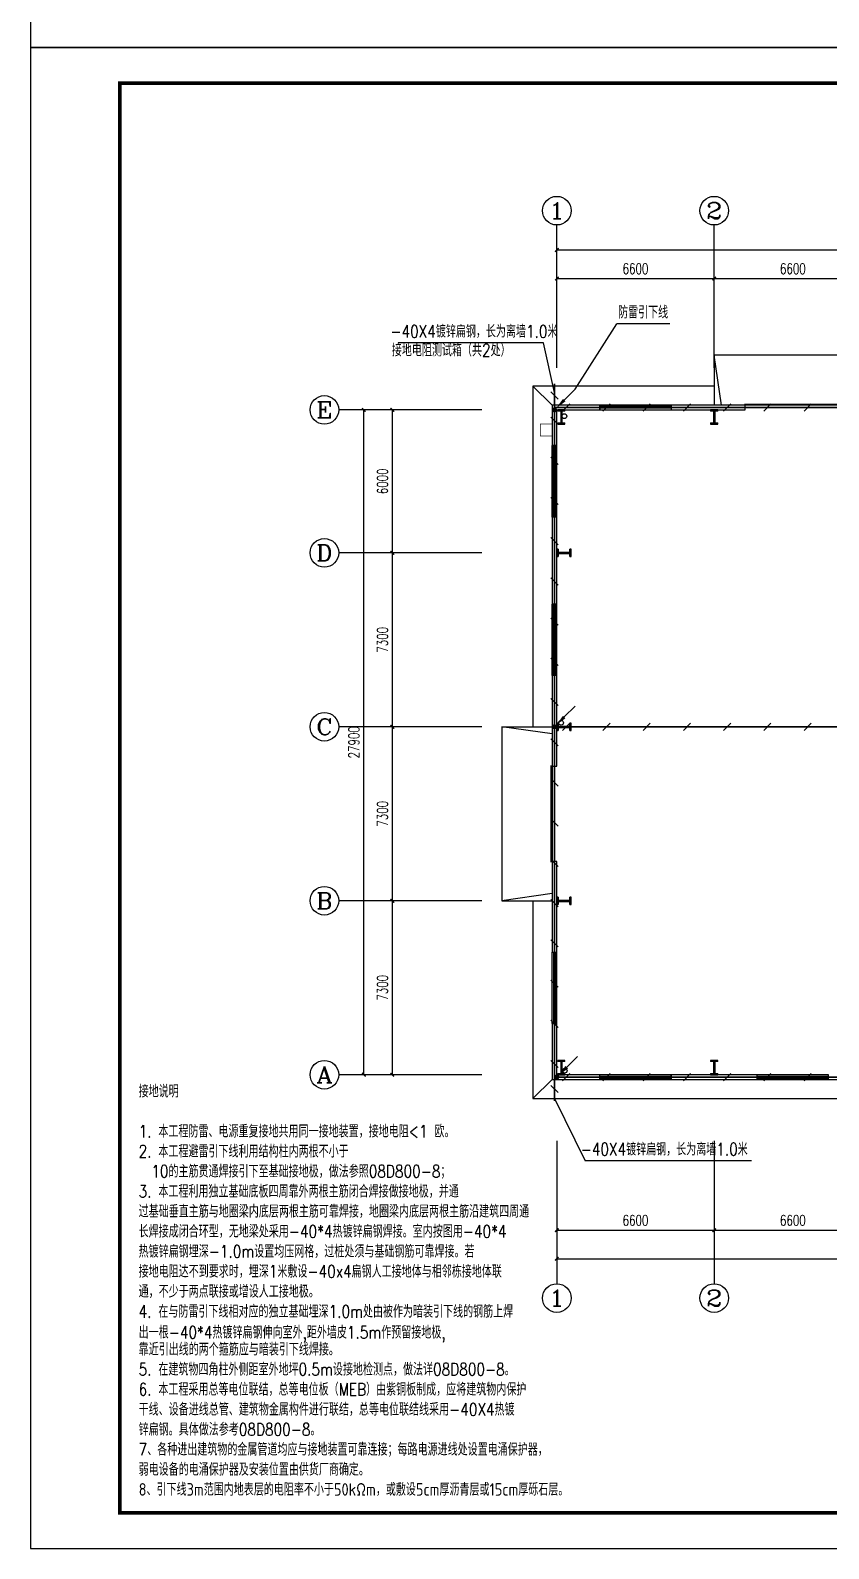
# Model space of a CAD drawing. Extents: x 185245 to 1992634, y -19957 to 755165.
# Drawn here: x 1845574 to 1879056, y 311674 to 375386 of the extents above; entities that cross this region are included whole.
import ezdxf
from ezdxf.enums import TextEntityAlignment as Align

# ---------------------------------------------------------------- set-up
doc = ezdxf.new("R2010")
doc.units = 0
doc.header["$LTSCALE"] = 1000
doc.header["$MEASUREMENT"] = 0
doc.linetypes.add('CENTER2', pattern=[1.125, 0.75, -0.125, 0.125, -0.125])
doc.linetypes.add('DASH', pattern=[0.35, 0.25, -0.1])
for name, color, linetype in [('AXIS', 3, 'Continuous'), ('AXIS_TEXT', 7, 'Continuous'), ('COLUMN', 9, 'Continuous'), ('DIM-照明', 3, 'Continuous'), ('DIM-箱柜', 3, 'Continuous'), ('GROUND', 2, 'Continuous'), ('LATRINE', 6, 'Continuous'), ('LWIRE', 4, 'Continuous'), ('PUB_TITLE', 4, 'Continuous'), ('SHTLN', 4, 'Continuous'), ('STAIR', 2, 'Continuous'), ('WINDOW', 4, 'Continuous'), ('WIRE-接地', 4, 'Continuous'), ('钢柱', 7, 'Continuous')]:
    doc.layers.add(name, color=color, linetype=linetype)
doc.styles.add('_TCH_AXIS', font='COMPLEX', dxfattribs={"bigfont": 'GBCBIG'})
doc.styles.add('_TCH_DIM_T3', font='SIMPLEX', dxfattribs={"width": 0.705882, "bigfont": 'GBCBIG'})
doc.styles.add('_TEL_DIM', font='SIMPLEX', dxfattribs={"width": 0.8, "height": 3.5, "bigfont": 'HZTXT'})
doc.styles.add('COMPLEX', font='COMPLEX')
doc.styles.get("Standard").update_dxf_attribs({"font": 'gbenor.shx', "bigfont": 'gbcbig.shx'})
doc.dimstyles.new('_TCH_ARCH&&150', dxfattribs={"dimtxt": 446.25, "dimasz": 150, "dimexe": 375, "dimexo": 450, "dimgap": 189.375, "dimtad": 1, "dimdec": 0, "dimzin": 0, "dimdsep": 46, "dimtxsty": '_TCH_DIM_T3', "dimblk": 'ARCHTICK', "dimcen": 0.09, "dimclrt": 7, "dimazin": 2, "dimtfac": 1, "dimtdec": 0, "dimtix": 1, "dimtmove": 2, "dimatfit": 3, "dimfxl": 0, "dimtolj": 1, "dimtzin": 0, "dimarcsym": 0})

# ---------------------------------------------------------------- blocks, each defined once
blk = doc.blocks.new('A$C23043752')
at = {"layer": 'COLUMN'}
blk.add_hatch(color=256, dxfattribs=at).paths.add_polyline_path([(0, 600), (0, 550), (125, 550), (125, 50), (0, 50), (0, 0), (300, 0), (300, 50), (175, 50), (175, 550), (300, 550), (300, 600)])
for p, q in [((0, 600), (0, 550)), ((300, 600), (0, 600)), ((125, 550), (0, 550)), ((0, 50), (125, 50)), ((0, 50), (0, 0)), ((0, 0), (300, 0)), ((125, 550), (125, 50)), ((175, 550), (175, 50)), ((300, 550), (175, 550)), ((175, 50), (300, 50)), ((300, 550), (300, 600)), ((300, 0), (300, 50))]:
    blk.add_line(p, q, dxfattribs=at)
blk = doc.blocks.new('A$C2E6C69CD')
at = {"layer": 'COLUMN', "xscale": -1, "rotation": 359.9999999999998}
blk.add_blockref('A$C23043752', (300, 0), dxfattribs=at)
blk.add_blockref('A$C23043752', (300, 0), dxfattribs=at)
blk = doc.blocks.new('A$C6F9B7E11')
blk.add_blockref('A$C2E6C69CD', (0, 0))
blk = doc.blocks.new('$TelecSys$00000008')
blk.add_line((0.4, 0.4), (-0.4, -0.4))
blk = doc.blocks.new('$TelecSys$00000078')
for p, q in [((1.15, 1.15), (0.55, 0.55)), ((0.104, 0.104), (0.104, 0.104)), ((-0.104, -0.104), (-0.104, -0.104))]:
    blk.add_line(p, q)
at = {"const_width": 0.142}
blk.add_lwpolyline([(-0.071, 0, 1), (0.071, 0, 1)], format="xyb", close=True, dxfattribs=at)
blk.add_solid([(0.62, 0.48), (0.48, 0.62), (0.1, 0.1)])
at = {"width": 0.8, "flags": 9}
blk.add_attdef('A', (0, 0), '', height=0.00002, dxfattribs=at)
blk = doc.blocks.new('_ArchTick')
at = {"color": 0, "linetype": 'ByBlock', "const_width": 0.4}
blk.add_lwpolyline([(-0.5, -0.5), (0.5, 0.5)], dxfattribs=at)
blk = doc.blocks.new('*D65')
at = {"layer": 'AXIS', "color": 0, "lineweight": -2, "transparency": 16777216}
for p, q in [((1867656, 361670), (1867656, 365345)), ((1874256, 361670), (1874256, 365345)), ((1867656, 364970), (1874256, 364970))]:
    blk.add_line(p, q, dxfattribs=at)
at = {"layer": 'Defpoints', "color": 0, "transparency": 16777216}
for p in [(1874256, 364970), (1867656, 361220), (1874256, 361220)]:
    blk.add_point(p, dxfattribs=at)
at = {"layer": 'AXIS', "color": 0, "lineweight": -2, "transparency": 16777216, "xscale": 150, "yscale": 150, "zscale": 150, "rotation": 180}
blk.add_blockref('_ArchTick', (1867656, 364970), dxfattribs=at)
at = {"layer": 'AXIS', "color": 0, "lineweight": -2, "transparency": 16777216, "xscale": 150, "yscale": 150, "zscale": 150}
blk.add_blockref('_ArchTick', (1874256, 364970), dxfattribs=at)
at = {"layer": 'AXIS', "color": 7, "transparency": 16777216, "insert": (1870956, 365383), "char_height": 446.2, "attachment_point": 5, "style": '_TCH_DIM_T3'}
blk.add_mtext('\\A1;6600', dxfattribs=at)
blk = doc.blocks.new('*D66')
at = {"layer": 'AXIS', "color": 0, "lineweight": -2, "transparency": 16777216}
for p, q in [((1874256, 361670), (1874256, 365345)), ((1880856, 361670), (1880856, 365345)), ((1874256, 364970), (1880856, 364970))]:
    blk.add_line(p, q, dxfattribs=at)
at = {"layer": 'Defpoints', "color": 0, "transparency": 16777216}
for p in [(1880856, 364970), (1874256, 361220), (1880856, 361220)]:
    blk.add_point(p, dxfattribs=at)
at = {"layer": 'AXIS', "color": 0, "lineweight": -2, "transparency": 16777216, "xscale": 150, "yscale": 150, "zscale": 150, "rotation": 180}
blk.add_blockref('_ArchTick', (1874256, 364970), dxfattribs=at)
at = {"layer": 'AXIS', "color": 0, "lineweight": -2, "transparency": 16777216, "xscale": 150, "yscale": 150, "zscale": 150}
blk.add_blockref('_ArchTick', (1880856, 364970), dxfattribs=at)
at = {"layer": 'AXIS', "color": 7, "transparency": 16777216, "insert": (1877556, 365383), "char_height": 446.2, "attachment_point": 5, "style": '_TCH_DIM_T3'}
blk.add_mtext('\\A1;6600', dxfattribs=at)
blk = doc.blocks.new('*D71')
at = {"layer": 'AXIS', "color": 0, "lineweight": -2, "transparency": 16777216}
for p, q in [((1867656, 361670), (1867656, 366545)), ((1907256, 361670), (1907256, 366545)), ((1867656, 366170), (1907256, 366170))]:
    blk.add_line(p, q, dxfattribs=at)
at = {"layer": 'Defpoints', "color": 0, "transparency": 16777216}
for p in [(1907256, 366170), (1867656, 361220), (1907256, 361220)]:
    blk.add_point(p, dxfattribs=at)
at = {"layer": 'AXIS', "color": 0, "lineweight": -2, "transparency": 16777216, "xscale": 150, "yscale": 150, "zscale": 150, "rotation": 180}
blk.add_blockref('_ArchTick', (1867656, 366170), dxfattribs=at)
at = {"layer": 'AXIS', "color": 0, "lineweight": -2, "transparency": 16777216, "xscale": 150, "yscale": 150, "zscale": 150}
blk.add_blockref('_ArchTick', (1907256, 366170), dxfattribs=at)
at = {"layer": 'AXIS', "color": 7, "transparency": 16777216, "insert": (1887456, 366583), "char_height": 446.2, "attachment_point": 5, "style": '_TCH_DIM_T3'}
blk.add_mtext('\\A1;39600', dxfattribs=at)
blk = doc.blocks.new('*D72')
at = {"layer": 'AXIS', "color": 0, "lineweight": -2, "transparency": 16777216}
for p, q in [((1867656, 328337), (1867656, 324662)), ((1874256, 328337), (1874256, 324662)), ((1867656, 325037), (1874256, 325037))]:
    blk.add_line(p, q, dxfattribs=at)
at = {"layer": 'Defpoints', "color": 0, "transparency": 16777216}
for p in [(1867656, 328787), (1874256, 328787), (1874256, 325037)]:
    blk.add_point(p, dxfattribs=at)
at = {"layer": 'AXIS', "color": 0, "lineweight": -2, "transparency": 16777216, "xscale": 150, "yscale": 150, "zscale": 150, "rotation": 180}
blk.add_blockref('_ArchTick', (1867656, 325037), dxfattribs=at)
at = {"layer": 'AXIS', "color": 0, "lineweight": -2, "transparency": 16777216, "xscale": 150, "yscale": 150, "zscale": 150}
blk.add_blockref('_ArchTick', (1874256, 325037), dxfattribs=at)
at = {"layer": 'AXIS', "color": 7, "transparency": 16777216, "insert": (1870956, 325450), "char_height": 446.2, "attachment_point": 5, "style": '_TCH_DIM_T3'}
blk.add_mtext('\\A1;6600', dxfattribs=at)
blk = doc.blocks.new('*D73')
at = {"layer": 'AXIS', "color": 0, "lineweight": -2, "transparency": 16777216}
for p, q in [((1874256, 328337), (1874256, 324662)), ((1880856, 328337), (1880856, 324662)), ((1874256, 325037), (1880856, 325037))]:
    blk.add_line(p, q, dxfattribs=at)
at = {"layer": 'Defpoints', "color": 0, "transparency": 16777216}
for p in [(1874256, 328787), (1880856, 328787), (1880856, 325037)]:
    blk.add_point(p, dxfattribs=at)
at = {"layer": 'AXIS', "color": 0, "lineweight": -2, "transparency": 16777216, "xscale": 150, "yscale": 150, "zscale": 150, "rotation": 180}
blk.add_blockref('_ArchTick', (1874256, 325037), dxfattribs=at)
at = {"layer": 'AXIS', "color": 0, "lineweight": -2, "transparency": 16777216, "xscale": 150, "yscale": 150, "zscale": 150}
blk.add_blockref('_ArchTick', (1880856, 325037), dxfattribs=at)
at = {"layer": 'AXIS', "color": 7, "transparency": 16777216, "insert": (1877556, 325450), "char_height": 446.2, "attachment_point": 5, "style": '_TCH_DIM_T3'}
blk.add_mtext('\\A1;6600', dxfattribs=at)
blk = doc.blocks.new('*D78')
at = {"layer": 'AXIS', "color": 0, "lineweight": -2, "transparency": 16777216}
for p, q in [((1867656, 328337), (1867656, 323462)), ((1907256, 328337), (1907256, 323462)), ((1867656, 323837), (1907256, 323837))]:
    blk.add_line(p, q, dxfattribs=at)
at = {"layer": 'Defpoints', "color": 0, "transparency": 16777216}
for p in [(1867656, 328787), (1907256, 328787), (1907256, 323837)]:
    blk.add_point(p, dxfattribs=at)
at = {"layer": 'AXIS', "color": 0, "lineweight": -2, "transparency": 16777216, "xscale": 150, "yscale": 150, "zscale": 150, "rotation": 180}
blk.add_blockref('_ArchTick', (1867656, 323837), dxfattribs=at)
at = {"layer": 'AXIS', "color": 0, "lineweight": -2, "transparency": 16777216, "xscale": 150, "yscale": 150, "zscale": 150}
blk.add_blockref('_ArchTick', (1907256, 323837), dxfattribs=at)
at = {"layer": 'AXIS', "color": 7, "transparency": 16777216, "insert": (1887456, 324250), "char_height": 446.2, "attachment_point": 5, "style": '_TCH_DIM_T3'}
blk.add_mtext('\\A1;39600', dxfattribs=at)
blk = doc.blocks.new('*D89')
at = {"layer": 'AXIS', "color": 0, "lineweight": -2, "transparency": 16777216}
for p, q in [((1864057, 338861), (1860382, 338861)), ((1860757, 331561), (1860757, 338861)), ((1864057, 331561), (1860382, 331561))]:
    blk.add_line(p, q, dxfattribs=at)
at = {"layer": 'Defpoints', "color": 0, "transparency": 16777216}
for p in [(1860757, 338861), (1864507, 338861), (1864507, 331561)]:
    blk.add_point(p, dxfattribs=at)
at = {"layer": 'AXIS', "color": 0, "lineweight": -2, "transparency": 16777216, "xscale": 150, "yscale": 150, "zscale": 150}
for p, rotation in [((1860757, 338861), 90), ((1860757, 331561), 270)]:
    blk.add_blockref('_ArchTick', p, dxfattribs=dict(at, rotation=rotation))
at = {"layer": 'AXIS', "color": 7, "transparency": 16777216, "insert": (1860344, 335211), "char_height": 446.2, "attachment_point": 5, "rotation": 90, "style": '_TCH_DIM_T3'}
blk.add_mtext('\\A1;7300', dxfattribs=at)
blk = doc.blocks.new('*D90')
at = {"layer": 'AXIS', "color": 0, "lineweight": -2, "transparency": 16777216}
for p, q in [((1864057, 346161), (1860382, 346161)), ((1860757, 338861), (1860757, 346161)), ((1864057, 338861), (1860382, 338861))]:
    blk.add_line(p, q, dxfattribs=at)
at = {"layer": 'Defpoints', "color": 0, "transparency": 16777216}
for p in [(1860757, 346161), (1864507, 346161), (1864507, 338861)]:
    blk.add_point(p, dxfattribs=at)
at = {"layer": 'AXIS', "color": 0, "lineweight": -2, "transparency": 16777216, "xscale": 150, "yscale": 150, "zscale": 150}
for p, rotation in [((1860757, 346161), 90), ((1860757, 338861), 270)]:
    blk.add_blockref('_ArchTick', p, dxfattribs=dict(at, rotation=rotation))
at = {"layer": 'AXIS', "color": 7, "transparency": 16777216, "insert": (1860344, 342511), "char_height": 446.2, "attachment_point": 5, "rotation": 90, "style": '_TCH_DIM_T3'}
blk.add_mtext('\\A1;7300', dxfattribs=at)
blk = doc.blocks.new('*D91')
at = {"layer": 'AXIS', "color": 0, "lineweight": -2, "transparency": 16777216}
for p, q in [((1864057, 353461), (1860382, 353461)), ((1860757, 346161), (1860757, 353461)), ((1864057, 346161), (1860382, 346161))]:
    blk.add_line(p, q, dxfattribs=at)
at = {"layer": 'Defpoints', "color": 0, "transparency": 16777216}
for p in [(1860757, 353461), (1864507, 353461), (1864507, 346161)]:
    blk.add_point(p, dxfattribs=at)
at = {"layer": 'AXIS', "color": 0, "lineweight": -2, "transparency": 16777216, "xscale": 150, "yscale": 150, "zscale": 150}
for p, rotation in [((1860757, 353461), 90), ((1860757, 346161), 270)]:
    blk.add_blockref('_ArchTick', p, dxfattribs=dict(at, rotation=rotation))
at = {"layer": 'AXIS', "color": 7, "transparency": 16777216, "insert": (1860344, 349811), "char_height": 446.2, "attachment_point": 5, "rotation": 90, "style": '_TCH_DIM_T3'}
blk.add_mtext('\\A1;7300', dxfattribs=at)
blk = doc.blocks.new('*D92')
at = {"layer": 'AXIS', "color": 0, "lineweight": -2, "transparency": 16777216}
for p, q in [((1864057, 359461), (1860382, 359461)), ((1860757, 353461), (1860757, 359461)), ((1864057, 353461), (1860382, 353461))]:
    blk.add_line(p, q, dxfattribs=at)
at = {"layer": 'Defpoints', "color": 0, "transparency": 16777216}
for p in [(1860757, 359461), (1864507, 359461), (1864507, 353461)]:
    blk.add_point(p, dxfattribs=at)
at = {"layer": 'AXIS', "color": 0, "lineweight": -2, "transparency": 16777216, "xscale": 150, "yscale": 150, "zscale": 150}
for p, rotation in [((1860757, 359461), 90), ((1860757, 353461), 270)]:
    blk.add_blockref('_ArchTick', p, dxfattribs=dict(at, rotation=rotation))
at = {"layer": 'AXIS', "color": 7, "transparency": 16777216, "insert": (1860344, 356461), "char_height": 446.2, "attachment_point": 5, "rotation": 90, "style": '_TCH_DIM_T3'}
blk.add_mtext('\\A1;6000', dxfattribs=at)
blk = doc.blocks.new('*D93')
at = {"layer": 'AXIS', "color": 0, "lineweight": -2, "transparency": 16777216}
for p, q in [((1864057, 359461), (1859182, 359461)), ((1859557, 331561), (1859557, 359461)), ((1864057, 331561), (1859182, 331561))]:
    blk.add_line(p, q, dxfattribs=at)
at = {"layer": 'Defpoints', "color": 0, "transparency": 16777216}
for p in [(1859557, 359461), (1864507, 359461), (1864507, 331561)]:
    blk.add_point(p, dxfattribs=at)
at = {"layer": 'AXIS', "color": 0, "lineweight": -2, "transparency": 16777216, "xscale": 150, "yscale": 150, "zscale": 150}
for p, rotation in [((1859557, 359461), 90), ((1859557, 331561), 270)]:
    blk.add_blockref('_ArchTick', p, dxfattribs=dict(at, rotation=rotation))
at = {"layer": 'AXIS', "color": 7, "transparency": 16777216, "insert": (1859144, 345511), "char_height": 446.2, "attachment_point": 5, "rotation": 90, "style": '_TCH_DIM_T3'}
blk.add_mtext('\\A1;27900', dxfattribs=at)
blk = doc.blocks.new('$TCHSYS$WIN2D')
for p, q in [((-0.5, 0.5), (0.5, 0.5)), ((-0.5, 0.5), (-0.5, -0.5)), ((0.5, 0.5), (0.5, -0.5)), ((0.5, 0.167), (-0.5, 0.167)), ((0.5, -0.167), (-0.5, -0.167)), ((-0.5, -0.5), (0.5, -0.5))]:
    blk.add_line(p, q)
blk = doc.blocks.new('$DorLib2D$00000137')
at = {"color": 0, "linetype": 'DASH'}
blk.add_line((-0.508, 0.723), (0.507, 0.723), dxfattribs=at)
blk = doc.blocks.new('_AXISO')
blk.add_circle((0, 0), 0.5)
at = {"layer": 'AXIS_TEXT', "style": 'COMPLEX', "width": 1.041667}
blk.add_attdef('A', text='', height=0.56, dxfattribs=at).set_placement((-0.25, -0.28), (0.25, -0.28), align=Align.FIT)

msp = doc.modelspace()

# ---------------------------------------------------------------- linework, layer by layer
at = {"color": 8, "const_width": 20, "elevation": 0}
msp.add_lwpolyline([(1866963.7, 358866.7), (1867463.7, 358866.7), (1867463.7, 358366.7), (1866963.7, 358366.7)], close=True, dxfattribs=at)
at = {"color": 8}
for centre in [(1867973.2, 359196.4, 0), (1867835.8, 346329.7, 0), (1867984.4, 331729.7, 0)]:
    msp.add_circle(centre, 100, dxfattribs=at)
at = {"layer": 'AXIS'}
for p, q in [((1867656.3, 361220.1), (1867656.3, 367220.1)), ((1874256.3, 361220.1), (1874256.3, 367220.1)), ((1867656.3, 328787.3), (1867656.3, 322787.3)), ((1874256.3, 328787.3), (1874256.3, 322787.3))]:
    msp.add_line(p, q, dxfattribs=at)
at = {"layer": 'AXIS', "color": 3}
for p, q in [((1864506.6, 359460.6), (1858506.6, 359460.6)), ((1864506.6, 353460.6), (1858506.6, 353460.6)), ((1864506.6, 346160.6), (1858506.6, 346160.6)), ((1864506.6, 338860.6), (1858506.6, 338860.6)), ((1864506.6, 331560.6), (1858506.6, 331560.6))]:
    msp.add_line(p, q, dxfattribs=at)
at = {"layer": 'DIM-照明'}
for p, q in [((1868418.8, 360323.1, 0), (1870173.2, 363069, 0)), ((1872392.3, 363069, 0), (1870173.2, 363069, 0)), ((1867556.3, 360188.3, 0), (1867097.2, 362267.3, 0)), ((1867556.3, 330560.6, 0), (1868844.7, 327945.5, 0)), ((1875820.6, 327945.5, 0), (1868844.7, 327945.5, 0))]:
    msp.add_line(p, q, dxfattribs=at)
at = {"layer": 'DIM-箱柜', "color": 7}
msp.add_line((1867097.2, 362267.3, 0), (1860998.5, 362267.3, 0), dxfattribs=at)
at = {"layer": 'GROUND', "color": 8}
for p, q in [((1874256.3, 360460.6, 0), (1866656.3, 360460.6, 0)), ((1866656.3, 360460.6, 0), (1866656.3, 346160.6, 0)), ((1867456.3, 359660.6, 0), (1866656.3, 360460.6, 0)), ((1874256.3, 359660.6, 0), (1867456.3, 359660.6, 0)), ((1867456.3, 359660.6, 0), (1867456.3, 346160.6, 0)), ((1866656.3, 338860.6, 0), (1866656.3, 330560.6, 0)), ((1867456.3, 331360.6, 0), (1866656.3, 330560.6, 0)), ((1867456.3, 331360.6, 0), (1907456.3, 331360.6, 0)), ((1866656.3, 330560.6, 0), (1908256.3, 330560.6, 0))]:
    msp.add_line(p, q, dxfattribs=at)
at = {"layer": 'LATRINE', "color": 8}
for p, q in [((1869456.3, 359660.6), (1867456.3, 359660.6)), ((1867456.3, 359660.6), (1867456.3, 357960.6)), ((1867656.3, 359460.6), (1869456.3, 359460.6)), ((1867656.3, 357960.6), (1867656.3, 359460.6)), ((1869456.3, 359460.6), (1869456.3, 359660.6)), ((1875556.3, 359660.6), (1872456.3, 359660.6)), ((1872456.3, 359660.6), (1872456.3, 359460.6)), ((1872456.3, 359460.6), (1875556.3, 359460.6)), ((1875556.3, 359460.6), (1875556.3, 359660.6)), ((1867456.3, 357960.6), (1867656.3, 357960.6)), ((1867656.3, 354960.6), (1867456.3, 354960.6)), ((1867456.3, 354960.6), (1867456.3, 351310.6)), ((1867656.3, 351310.6), (1867656.3, 354960.6)), ((1867456.3, 351310.6), (1867656.3, 351310.6)), ((1867656.3, 348310.6), (1867456.3, 348310.6)), ((1867456.3, 348310.6), (1867456.3, 344510.6)), ((1867656.3, 344510.6), (1867656.3, 348310.6)), ((1867456.3, 344510.6), (1867656.3, 344510.6)), ((1867656.3, 340510.6), (1867456.3, 340510.6)), ((1867456.3, 340510.6), (1867456.3, 336710.6)), ((1867656.3, 336710.6), (1867656.3, 340510.6)), ((1867456.3, 336710.6), (1867656.3, 336710.6)), ((1867656.3, 333710.6), (1867456.3, 333710.6)), ((1867456.3, 333710.6), (1867456.3, 331360.6)), ((1867656.3, 331560.6), (1867656.3, 333710.6)), ((1867456.3, 331360.6), (1869456.3, 331360.6)), ((1869456.3, 331560.6), (1867656.3, 331560.6)), ((1869456.3, 331360.6), (1869456.3, 331560.6)), ((1876056.3, 331560.6), (1872456.3, 331560.6)), ((1872456.3, 331560.6), (1872456.3, 331360.6)), ((1872456.3, 331360.6), (1876056.3, 331360.6)), ((1876056.3, 331360.6), (1876056.3, 331560.6))]:
    msp.add_line(p, q, dxfattribs=at)
at = {"layer": 'PUB_TITLE'}
for points in [[(1845574.4, 374673.5), (1934674.4, 374673.5), (1934674.4, 437673.5), (1845574.4, 437673.5)], [(1845574.4, 311673.5), (1934674.4, 311673.5), (1934674.4, 374673.5), (1845574.4, 374673.5)]]:
    msp.add_lwpolyline(points, close=True, dxfattribs=at)
at = {"layer": 'PUB_TITLE', "const_width": 150}
msp.add_lwpolyline([(1849324.4, 313173.5), (1933174.4, 313173.5), (1933174.4, 373173.5), (1849324.4, 373173.5)], close=True, dxfattribs=at)
at = {"layer": 'STAIR', "color": 8}
for p, q in [((1882706.3, 361760.6), (1874256.3, 361760.6)), ((1874256.3, 361760.6), (1874256.3, 359660.6)), ((1874556.3, 359660.6), (1874256.3, 361760.6)), ((1882706.3, 359660.6), (1874256.3, 359660.6)), ((1865356.3, 346160.6), (1865356.3, 338860.6)), ((1865356.3, 346160.6), (1867456.3, 346160.6)), ((1867456.3, 345860.6), (1865356.3, 346160.6)), ((1867456.3, 346160.6), (1867456.3, 338860.6)), ((1867456.3, 339160.6), (1865356.3, 338860.6)), ((1865356.3, 338860.6), (1867456.3, 338860.6))]:
    msp.add_line(p, q, dxfattribs=at)
at = {"layer": 'WIRE-接地', "linetype": 'CENTER2', "const_width": 75, "elevation": 0}
for points in [[(1867556.3, 359560.6), (1867556.3, 360560.6)], [(1867556.3, 359560.6), (1867556.3, 331460.6), (1907356.3, 331460.6), (1907356.3, 359560.6), (1867556.3, 359560.6)], [(1867556.3, 346160.6), (1907356.3, 346160.6)], [(1867556.3, 331460.6), (1867556.3, 330460.6)]]:
    msp.add_lwpolyline(points, dxfattribs=at)

# ---------------------------------------------------------------- block references
at = {"layer": 'AXIS'}
ref = msp.add_blockref('_AXISO', (1867656.3, 367820.1), dxfattribs=dict(at, xscale=1200, yscale=1200, zscale=1200))
ref.add_attrib('A', '1', dxfattribs={"layer": 'AXIS_TEXT', "height": 678.8, "style": '_TCH_AXIS', "width": 2.333333}).set_placement((1867316.9, 367480.7), (1867995.7, 367480.7), align=Align.FIT)
ref = msp.add_blockref('_AXISO', (1874256.3, 367820.1), dxfattribs=dict(at, xscale=1200, yscale=1200, zscale=1200))
ref.add_attrib('A', '2', dxfattribs={"layer": 'AXIS_TEXT', "height": 678.8, "style": '_TCH_AXIS', "width": 1.5}).set_placement((1873916.9, 367480.7), (1874595.7, 367480.7), align=Align.FIT)
at = {"layer": 'AXIS', "color": 3}
ref = msp.add_blockref('_AXISO', (1857906.6, 359460.6), dxfattribs=dict(at, xscale=1200, yscale=1200, zscale=1200))
ref.add_attrib('A', 'E', dxfattribs={"layer": 'AXIS_TEXT', "color": 3, "height": 678.8, "style": '_TCH_AXIS', "width": 1.3125}).set_placement((1857567.2, 359121.1), (1858246, 359121.1), align=Align.FIT)
ref = msp.add_blockref('_AXISO', (1857906.6, 353460.6), dxfattribs=dict(at, xscale=1200, yscale=1200, zscale=1200))
ref.add_attrib('A', 'D', dxfattribs={"layer": 'AXIS_TEXT', "color": 3, "height": 678.8, "style": '_TCH_AXIS', "width": 1.235294}).set_placement((1857567.2, 353121.1), (1858246, 353121.1), align=Align.FIT)
ref = msp.add_blockref('_AXISO', (1857906.6, 346160.6), dxfattribs=dict(at, xscale=1200, yscale=1200, zscale=1200))
ref.add_attrib('A', 'C', dxfattribs={"layer": 'AXIS_TEXT', "color": 3, "height": 678.8, "style": '_TCH_AXIS', "width": 1.4}).set_placement((1857567.2, 345821.1), (1858246, 345821.1), align=Align.FIT)
ref = msp.add_blockref('_AXISO', (1857906.6, 338860.6), dxfattribs=dict(at, xscale=1200, yscale=1200, zscale=1200))
ref.add_attrib('A', 'B', dxfattribs={"layer": 'AXIS_TEXT', "color": 3, "height": 678.8, "style": '_TCH_AXIS', "width": 1.235294}).set_placement((1857567.2, 338521.1), (1858246, 338521.1), align=Align.FIT)
ref = msp.add_blockref('_AXISO', (1857906.6, 331560.6), dxfattribs=dict(at, xscale=1200, yscale=1200, zscale=1200))
ref.add_attrib('A', 'A', dxfattribs={"layer": 'AXIS_TEXT', "color": 3, "height": 678.8, "style": '_TCH_AXIS', "width": 1.166667}).set_placement((1857567.2, 331221.1), (1858246, 331221.1), align=Align.FIT)
at = {"layer": 'AXIS'}
ref = msp.add_blockref('_AXISO', (1867656.3, 322187.3), dxfattribs=dict(at, xscale=1200, yscale=1200, zscale=1200))
ref.add_attrib('A', '1', dxfattribs={"layer": 'AXIS_TEXT', "height": 678.8, "style": '_TCH_AXIS', "width": 2.333333}).set_placement((1867316.9, 321847.9), (1867995.7, 321847.9), align=Align.FIT)
ref = msp.add_blockref('_AXISO', (1874256.3, 322187.3), dxfattribs=dict(at, xscale=1200, yscale=1200, zscale=1200))
ref.add_attrib('A', '2', dxfattribs={"layer": 'AXIS_TEXT', "height": 678.8, "style": '_TCH_AXIS', "width": 1.5}).set_placement((1873916.9, 321847.9), (1874595.7, 321847.9), align=Align.FIT)
at = {"layer": 'LWIRE', "xscale": 750, "yscale": 750, "zscale": 750}
for p in [(1867556.3, 359460.6, 0), (1867556.3, 346160.6, 0), (1867656.3, 331460.6, 0)]:
    msp.add_blockref('$TelecSys$00000078', p, dxfattribs=at)
at = {"layer": 'SHTLN', "xscale": 375, "yscale": 375, "zscale": 375}
for p, rotation in [((1867556.3, 360060.6, 0), 90), ((1868050, 359560.6, 0), 180), ((1869737.5, 359560.6, 0), 180), ((1871425, 359560.6, 0), 180), ((1873112.5, 359560.6, 0), 180), ((1874800, 359560.6, 0), 180), ((1876487.5, 359560.6, 0), 180), ((1878175, 359560.6, 0), 180), ((1867556.3, 359010.6, 0), 270), ((1867556.3, 357323.1, 0), 270), ((1867556.3, 355635.6, 0), 270), ((1867556.3, 353948.1, 0), 270), ((1867556.3, 352260.6, 0), 270), ((1867556.3, 350573.1, 0), 270), ((1867556.3, 348885.6, 0), 270), ((1867556.3, 347198.1, 0), 270), ((1867556.3, 345510.6, 0), 270), ((1867556.3, 343823.1, 0), 270), ((1867556.3, 342135.6, 0), 270), ((1867556.3, 340448.1, 0), 270), ((1867556.3, 338760.6, 0), 270), ((1867556.3, 337073.1, 0), 270), ((1867556.3, 335385.6, 0), 270), ((1867556.3, 333698.1, 0), 270), ((1867556.3, 332010.6, 0), 270), ((1867556.3, 330960.6, 0), 270)]:
    msp.add_blockref('$TelecSys$00000008', p, dxfattribs=dict(at, rotation=rotation))
for p in [(1868050, 346160.6, 0), (1869737.5, 346160.6, 0), (1871425, 346160.6, 0), (1873112.5, 346160.6, 0), (1874800, 346160.6, 0), (1876487.5, 346160.6, 0), (1878175, 346160.6, 0), (1868050, 331460.6, 0), (1869737.5, 331460.6, 0), (1871425, 331460.6, 0), (1873112.5, 331460.6, 0), (1874800, 331460.6, 0), (1876487.5, 331460.6, 0), (1878175, 331460.6, 0)]:
    msp.add_blockref('$TelecSys$00000008', p, dxfattribs=at)
at = {"layer": 'WINDOW', "color": 8, "yscale": 200}
for name, p, xscale, zscale in [('$TCHSYS$WIN2D', (1870956.3, 359560.6), 3000, 3000), ('$DorLib2D$00000137', (1877556.3, 359560.6), 4000, 4000)]:
    msp.add_blockref(name, p, dxfattribs=dict(at, xscale=xscale, zscale=zscale))
at = {"layer": 'WINDOW', "color": 8}
for name, p, xscale, yscale, zscale, rotation in [('$TCHSYS$WIN2D', (1867556.3, 356460.6), 3000, -200, 3000, 90), ('$TCHSYS$WIN2D', (1867556.3, 349810.6), 3000, -200, 3000, 90), ('$DorLib2D$00000137', (1867556.3, 342510.6), 4000, 200, 4000, 90), ('$TCHSYS$WIN2D', (1867556.3, 335210.6), 3000, 200, 3000, 90), ('$TCHSYS$WIN2D', (1870956.3, 331460.6), 3000, 200, 3000, 180), ('$TCHSYS$WIN2D', (1877556.3, 331460.6), 3000, 200, 3000, 180)]:
    msp.add_blockref(name, p, dxfattribs=dict(at, xscale=xscale, yscale=yscale, zscale=zscale, rotation=rotation))
at = {"layer": '钢柱', "color": 8, "ltscale": 1000, "xscale": -1}
for p in [(1867995, 358860.6, 0), (1874406.3, 358860.6, 0), (1867993.7, 331560.6, 0), (1874406.3, 331560.6, 0)]:
    msp.add_blockref('A$C6F9B7E11', p, dxfattribs=at)
at = {"layer": '钢柱', "color": 8, "ltscale": 1000, "xscale": -1, "rotation": 90}
for p in [(1868256.3, 353610.6, 0), (1868256.3, 346310.6, 0), (1868256.3, 339010.6, 0)]:
    msp.add_blockref('A$C6F9B7E11', p, dxfattribs=at)

# ---------------------------------------------------------------- texts
at = {"layer": 'DIM-照明', "color": 7, "style": '_TEL_DIM', "width": 0.8}
for s, p in [('接地说明', (1850116, 330605.2)), ('1. 本工程防雷、电源重复接地共用同一接地装置，接地电阻<1 欧。', (1850116, 328925.2)), ('2. 本工程避雷引下线利用结构柱内两根不小于', (1850116, 328085.2)), ('10的主筋贯通焊接引下至基础接地极，做法参照08D800-8；', (1850648.1, 327245.2)), ('3. 本工程利用独立基础底板四周靠外两根主筋闭合焊接做接地极，并通', (1850116, 326405.2)), ('过基础垂直主筋与地圈梁内底层两根主筋可靠焊接，地圈梁内底层两根主筋沿建筑四周通', (1850116, 325565.2)), ('长焊接成闭合环型，无地梁处采用-40*4热镀锌扁钢焊接。室内按图用-40*4', (1850116, 324725.2)), ('热镀锌扁钢埋深-1.0m设置均压网格，过桩处须与基础钢筋可靠焊接。若', (1850116, 323885.2)), ('接地电阻达不到要求时，埋深1米敷设-40x4扁钢人工接地体与相邻栋接地体联', (1850116, 323045.2)), ('通，不少于两点联接或增设人工接地极。', (1850116, 322205.2)), ('4. 在与防雷引下线相对应的独立基础埋深1.0m处由被作为暗装引下线的钢筋上焊', (1850116, 321365.2)), ('出一根-40*4热镀锌扁钢伸向室外,距外墙皮1.5m作预留接地极,', (1850116, 320487.8)), ('靠近引出线的两个箍筋应与暗装引下线焊接。', (1850116, 319776)), ('5. 在建筑物四角柱外侧距室外地坪0.5m设接地检测点，做法详08D800-8。', (1850116, 318936)), ('6. 本工程采用总等电位联结，总等电位板（MEB）由紫铜板制成，应将建筑物内保护', (1850116, 318096)), ('干线、设备进线总管、建筑物金属构件进行联结，总等电位联结线采用-40X4热镀', (1850116, 317256)), ('锌扁钢。具体做法参考08D800-8。', (1850116, 316416)), ('7、各种进出建筑物的金属管道均应与接地装置可靠连接；每路电源进线处设置电涌保护器，', (1850116, 315576)), ('弱电设备的电涌保护器及安装位置由供货厂商确定。', (1850116, 314736)), ('8、引下线3m范围内地表层的电阻率不小于50kΩm，或敷设5cm厚沥青层或15cm厚砾石层。 ', (1850116, 313896))]:
    msp.add_text(s, height=525, dxfattribs=at).set_placement(p)
at = {"layer": 'DIM-箱柜', "color": 7, "style": '_TEL_DIM', "width": 0.8}
for s, p in [('防雷引下线', (1870224.8, 363294.5, 0)), ('-40X4镀锌扁钢，长为离墙1.0米', (1860673.9, 362492.8, 0)), ('接地电阻测试箱（共2处）', (1860735.9, 361704.5, 0)), ('-40X4镀锌扁钢，长为离墙1.0米', (1868655.7, 328171, 0))]:
    msp.add_text(s, height=525, dxfattribs=at).set_placement(p)

# ---------------------------------------------------------------- dimensions: what is measured, and where the dimension line sits
at = {"layer": 'AXIS'}
for p1, p2, distance, picture, middle in [((1867656.3, 361220.1), (1907256.3, 361220.1), 4950, '*D71', (1887456.3, 366582.6)), ((1867656.3, 361220.1), (1874256.3, 361220.1), 3750, '*D65', (1870956.3, 365382.6)), ((1874256.3, 361220.1), (1880856.3, 361220.1), 3750, '*D66', (1877556.3, 365382.6)), ((1867656.3, 328787.3), (1874256.3, 328787.3), -3750, '*D72', (1870956.3, 325449.8)), ((1867656.3, 328787.3), (1907256.3, 328787.3), -4950, '*D78', (1887456.3, 324249.8)), ((1874256.3, 328787.3), (1880856.3, 328787.3), -3750, '*D73', (1877556.3, 325449.8))]:
    dim = msp.add_aligned_dim(p1=p1, p2=p2, distance=distance, dimstyle='_TCH_ARCH&&150', dxfattribs=at)
    dim.commit()
    dim.dimension.update_dxf_attribs({"geometry": picture, "text_midpoint": middle})
at = {"layer": 'AXIS', "color": 3}
for p1, p2, distance, picture, middle in [((1864506.6, 331560.6), (1864506.6, 359460.6), 4950, '*D93', (1859144.1, 345510.6)), ((1864506.6, 353460.6), (1864506.6, 359460.6), 3750, '*D92', (1860344.1, 356460.6)), ((1864506.6, 346160.6), (1864506.6, 353460.6), 3750, '*D91', (1860344.1, 349810.6)), ((1864506.6, 338860.6), (1864506.6, 346160.6), 3750, '*D90', (1860344.1, 342510.6)), ((1864506.6, 331560.6), (1864506.6, 338860.6), 3750, '*D89', (1860344.1, 335210.6))]:
    dim = msp.add_aligned_dim(p1=p1, p2=p2, distance=distance, dimstyle='_TCH_ARCH&&150', dxfattribs=at)
    dim.commit()
    dim.dimension.update_dxf_attribs({"geometry": picture, "text_midpoint": middle})

doc.saveas('drawing.dxf')
